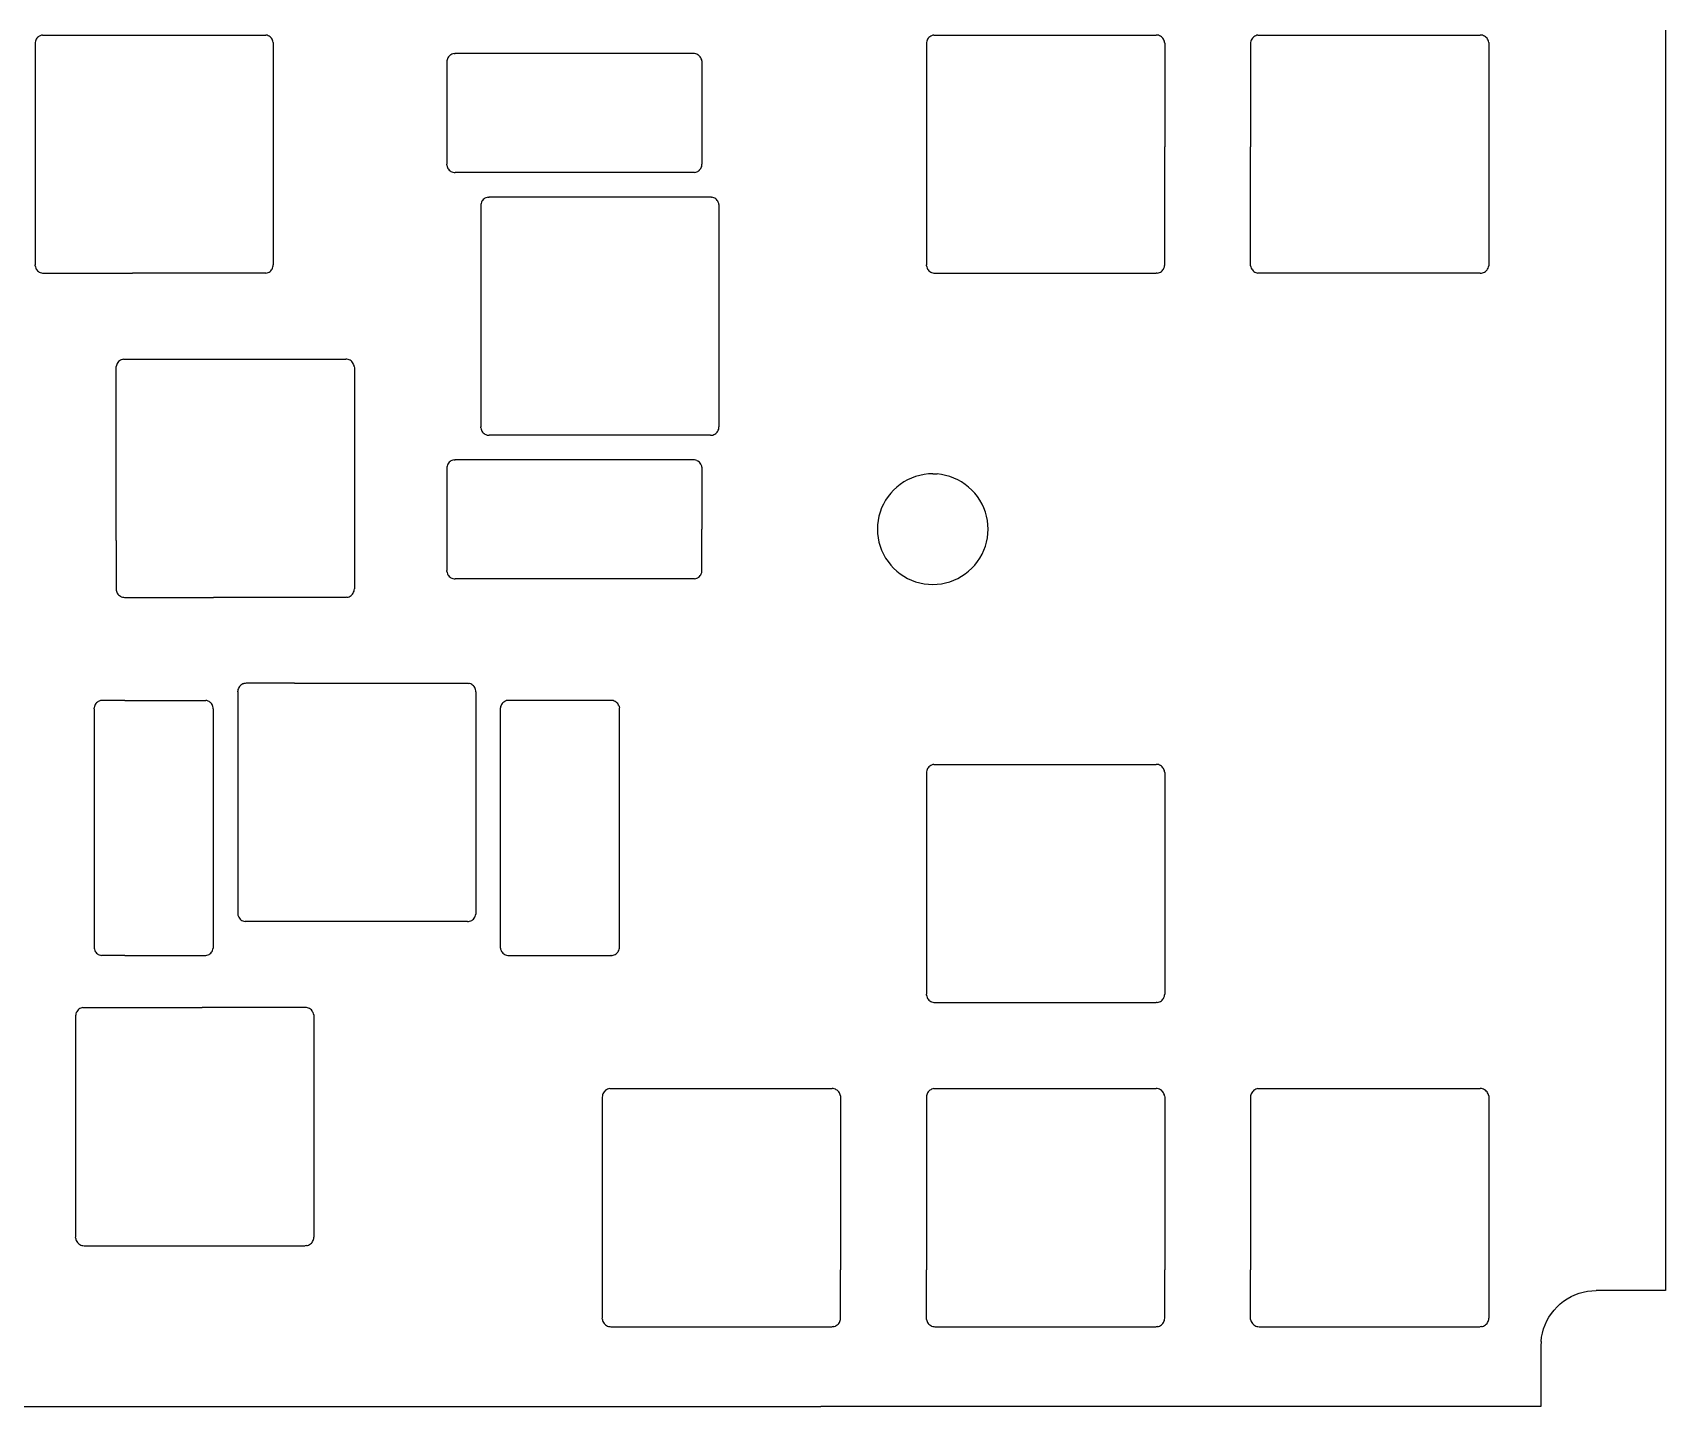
# Model space of a CAD drawing. Extents: x 157 to 375, y -131 to 7.
# Drawn here: x 278.6 to 374.6, y -130.7 to -50 of the extents above; entities that cross this region are included whole.
import ezdxf

# ---------------------------------------------------------------- set-up
doc = ezdxf.new("R2010")
doc.units = 0

msp = doc.modelspace()

# ---------------------------------------------------------------- linework, layer by layer
for p, q in [((374.564, -49.872), (374.564, -123.94)), ((278.755, -50.582), (278.75, -50.65)), ((278.75, -50.65), (278.75, -63.65)), ((278.768, -50.517), (278.755, -50.582)), ((278.789, -50.455), (278.768, -50.517)), ((278.818, -50.398), (278.789, -50.455)), ((278.854, -50.344), (278.818, -50.398)), ((278.896, -50.296), (278.854, -50.344)), ((278.944, -50.254), (278.896, -50.296)), ((278.998, -50.218), (278.944, -50.254)), ((279.055, -50.189), (278.998, -50.218)), ((279.117, -50.168), (279.055, -50.189)), ((279.182, -50.155), (279.117, -50.168)), ((279.182, -50.155), (279.25, -50.15)), ((279.25, -50.15), (292.25, -50.15)), ((292.25, -50.15), (292.303, -50.154)), ((292.318, -50.155), (292.303, -50.154)), ((292.383, -50.168), (292.318, -50.155)), ((292.445, -50.189), (292.383, -50.168)), ((292.502, -50.218), (292.445, -50.189)), ((292.556, -50.254), (292.502, -50.218)), ((292.604, -50.296), (292.556, -50.254)), ((292.646, -50.344), (292.604, -50.296)), ((292.682, -50.398), (292.646, -50.344)), ((292.711, -50.455), (292.682, -50.398)), ((292.732, -50.517), (292.711, -50.455)), ((292.745, -50.582), (292.732, -50.517)), ((292.745, -50.582), (292.75, -50.65)), ((292.75, -50.65), (292.75, -63.65)), ((331.142, -50.582), (331.138, -50.65)), ((331.138, -50.65), (331.138, -63.65)), ((331.155, -50.517), (331.142, -50.582)), ((331.177, -50.455), (331.155, -50.517)), ((331.206, -50.398), (331.177, -50.455)), ((331.242, -50.344), (331.206, -50.398)), ((331.284, -50.296), (331.242, -50.344)), ((331.332, -50.254), (331.284, -50.296)), ((331.385, -50.218), (331.332, -50.254)), ((331.443, -50.189), (331.385, -50.218)), ((331.505, -50.168), (331.443, -50.189)), ((331.57, -50.155), (331.505, -50.168)), ((331.57, -50.155), (331.638, -50.15)), ((331.638, -50.15), (344.638, -50.15)), ((344.705, -50.155), (344.638, -50.15)), ((344.77, -50.168), (344.705, -50.155)), ((344.832, -50.189), (344.77, -50.168)), ((344.89, -50.218), (344.832, -50.189)), ((344.943, -50.254), (344.89, -50.218)), ((344.991, -50.296), (344.943, -50.254)), ((345.033, -50.344), (344.991, -50.296)), ((345.069, -50.398), (345.033, -50.344)), ((345.098, -50.455), (345.069, -50.398)), ((345.12, -50.517), (345.098, -50.455)), ((345.133, -50.582), (345.12, -50.517)), ((345.133, -50.582), (345.138, -50.65)), ((345.138, -50.65), (345.138, -56.72)), ((350.192, -50.582), (350.188, -50.65)), ((350.188, -50.65), (350.188, -56.72)), ((350.205, -50.517), (350.192, -50.582)), ((350.227, -50.455), (350.205, -50.517)), ((350.256, -50.398), (350.227, -50.455)), ((350.292, -50.344), (350.256, -50.398)), ((350.334, -50.296), (350.292, -50.344)), ((350.382, -50.254), (350.334, -50.296)), ((350.435, -50.218), (350.382, -50.254)), ((350.493, -50.189), (350.435, -50.218)), ((350.555, -50.168), (350.493, -50.189)), ((350.62, -50.155), (350.555, -50.168)), ((350.62, -50.155), (350.688, -50.15)), ((350.688, -50.15), (363.688, -50.15)), ((363.755, -50.155), (363.688, -50.15)), ((363.82, -50.168), (363.755, -50.155)), ((363.882, -50.189), (363.82, -50.168)), ((363.94, -50.218), (363.882, -50.189)), ((363.993, -50.254), (363.94, -50.218)), ((364.041, -50.296), (363.993, -50.254)), ((364.083, -50.344), (364.041, -50.296)), ((364.119, -50.398), (364.083, -50.344)), ((364.148, -50.455), (364.119, -50.398)), ((364.17, -50.517), (364.148, -50.455)), ((364.183, -50.582), (364.17, -50.517)), ((364.183, -50.582), (364.188, -50.65)), ((364.188, -50.65), (364.188, -63.65)), ((302.948, -51.669), (302.944, -51.737)), ((302.944, -51.737), (302.944, -57.737)), ((302.962, -51.604), (302.948, -51.669)), ((302.983, -51.542), (302.962, -51.604)), ((303.012, -51.485), (302.983, -51.542)), ((303.048, -51.431), (303.012, -51.485)), ((303.09, -51.383), (303.048, -51.431)), ((303.138, -51.341), (303.09, -51.383)), ((303.191, -51.305), (303.138, -51.341)), ((303.249, -51.276), (303.191, -51.305)), ((303.311, -51.255), (303.249, -51.276)), ((303.376, -51.242), (303.311, -51.255)), ((303.376, -51.242), (303.444, -51.237)), ((317.444, -51.237), (303.444, -51.237)), ((317.512, -51.242), (317.444, -51.237)), ((317.577, -51.255), (317.512, -51.242)), ((317.638, -51.276), (317.577, -51.255)), ((317.696, -51.305), (317.638, -51.276)), ((317.749, -51.341), (317.696, -51.305)), ((317.797, -51.383), (317.749, -51.341)), ((317.84, -51.431), (317.797, -51.383)), ((317.875, -51.485), (317.84, -51.431)), ((317.904, -51.542), (317.875, -51.485)), ((317.926, -51.604), (317.904, -51.542)), ((317.939, -51.669), (317.926, -51.604)), ((317.939, -51.669), (317.944, -51.737)), ((317.944, -51.737), (317.944, -57.737)), ((345.138, -60.803), (345.138, -56.72)), ((350.188, -60.803), (350.188, -56.72)), ((302.948, -57.805), (302.944, -57.737)), ((302.948, -57.805), (302.962, -57.87)), ((302.962, -57.87), (302.983, -57.932)), ((302.983, -57.932), (303.012, -57.989)), ((303.012, -57.989), (303.048, -58.043)), ((303.048, -58.043), (303.09, -58.091)), ((303.09, -58.091), (303.138, -58.133)), ((303.138, -58.133), (303.191, -58.169)), ((303.191, -58.169), (303.249, -58.198)), ((303.249, -58.198), (303.311, -58.219)), ((303.311, -58.219), (303.376, -58.232)), ((303.376, -58.232), (303.444, -58.237)), ((317.444, -58.237), (303.444, -58.237)), ((317.512, -58.232), (317.444, -58.237)), ((317.512, -58.232), (317.577, -58.219)), ((317.577, -58.219), (317.638, -58.198)), ((317.638, -58.198), (317.696, -58.169)), ((317.696, -58.169), (317.749, -58.133)), ((317.749, -58.133), (317.797, -58.091)), ((317.797, -58.091), (317.801, -58.086)), ((317.801, -58.086), (317.807, -58.08)), ((317.807, -58.08), (317.84, -58.043)), ((317.84, -58.043), (317.875, -57.989)), ((317.875, -57.989), (317.904, -57.932)), ((317.904, -57.932), (317.926, -57.87)), ((317.926, -57.87), (317.939, -57.805)), ((317.939, -57.805), (317.944, -57.737)), ((304.948, -60.107), (304.944, -60.175)), ((304.944, -60.175), (304.944, -73.175)), ((304.962, -60.042), (304.948, -60.107)), ((304.983, -59.98), (304.962, -60.042)), ((305.012, -59.923), (304.983, -59.98)), ((305.048, -59.869), (305.012, -59.923)), ((305.09, -59.821), (305.048, -59.869)), ((305.138, -59.779), (305.09, -59.821)), ((305.191, -59.743), (305.138, -59.779)), ((305.249, -59.714), (305.191, -59.743)), ((305.311, -59.693), (305.249, -59.714)), ((305.376, -59.68), (305.311, -59.693)), ((305.376, -59.68), (305.444, -59.675)), ((318.444, -59.675), (305.444, -59.675)), ((318.475, -59.677), (318.444, -59.675)), ((318.475, -59.677), (318.497, -59.679)), ((318.512, -59.68), (318.497, -59.679)), ((318.577, -59.693), (318.512, -59.68)), ((318.638, -59.714), (318.577, -59.693)), ((318.696, -59.743), (318.638, -59.714)), ((318.749, -59.779), (318.696, -59.743)), ((318.797, -59.821), (318.749, -59.779)), ((318.84, -59.869), (318.797, -59.821)), ((318.875, -59.923), (318.84, -59.869)), ((318.904, -59.98), (318.875, -59.923)), ((318.926, -60.042), (318.904, -59.98)), ((318.939, -60.107), (318.926, -60.042)), ((318.939, -60.107), (318.944, -60.175)), ((318.944, -60.175), (318.944, -73.175)), ((345.138, -63.65), (345.138, -60.803)), ((350.188, -63.65), (350.188, -60.803)), ((278.755, -63.718), (278.75, -63.65)), ((278.755, -63.718), (278.768, -63.783)), ((278.768, -63.783), (278.789, -63.845)), ((278.789, -63.845), (278.818, -63.902)), ((278.818, -63.902), (278.854, -63.956)), ((278.854, -63.956), (278.896, -64.004)), ((278.896, -64.004), (278.944, -64.046)), ((278.944, -64.046), (278.998, -64.082)), ((278.998, -64.082), (279.055, -64.111)), ((279.055, -64.111), (279.117, -64.132)), ((279.117, -64.132), (279.182, -64.145)), ((279.182, -64.145), (279.25, -64.15)), ((279.25, -64.15), (284.479, -64.15)), ((292.25, -64.15), (284.479, -64.15)), ((292.318, -64.145), (292.25, -64.15)), ((292.318, -64.145), (292.383, -64.132)), ((292.383, -64.132), (292.445, -64.111)), ((292.445, -64.111), (292.502, -64.082)), ((292.502, -64.082), (292.556, -64.046)), ((292.556, -64.046), (292.604, -64.004)), ((292.604, -64.004), (292.646, -63.956)), ((292.646, -63.956), (292.682, -63.902)), ((292.682, -63.902), (292.711, -63.845)), ((292.711, -63.845), (292.732, -63.783)), ((292.732, -63.783), (292.745, -63.718)), ((292.745, -63.718), (292.75, -63.65)), ((331.142, -63.718), (331.138, -63.65)), ((331.142, -63.718), (331.155, -63.783)), ((331.155, -63.783), (331.177, -63.845)), ((331.177, -63.845), (331.206, -63.902)), ((331.206, -63.902), (331.242, -63.956)), ((331.242, -63.956), (331.284, -64.004)), ((331.284, -64.004), (331.332, -64.046)), ((331.332, -64.046), (331.385, -64.082)), ((331.385, -64.082), (331.443, -64.111)), ((331.443, -64.111), (331.505, -64.132)), ((331.505, -64.132), (331.57, -64.145)), ((331.57, -64.145), (331.638, -64.15)), ((331.638, -64.15), (344.638, -64.15)), ((344.705, -64.145), (344.638, -64.15)), ((344.705, -64.145), (344.77, -64.132)), ((344.77, -64.132), (344.832, -64.111)), ((344.832, -64.111), (344.89, -64.082)), ((344.89, -64.082), (344.943, -64.046)), ((344.943, -64.046), (344.991, -64.004)), ((344.991, -64.004), (345.033, -63.956)), ((345.033, -63.956), (345.069, -63.902)), ((345.069, -63.902), (345.098, -63.845)), ((345.098, -63.845), (345.12, -63.783)), ((345.12, -63.783), (345.133, -63.718)), ((345.133, -63.718), (345.138, -63.65)), ((350.192, -63.718), (350.188, -63.65)), ((350.192, -63.718), (350.205, -63.783)), ((350.205, -63.783), (350.227, -63.845)), ((350.227, -63.845), (350.256, -63.902)), ((350.256, -63.902), (350.292, -63.956)), ((350.292, -63.956), (350.334, -64.004)), ((350.334, -64.004), (350.382, -64.046)), ((350.382, -64.046), (350.435, -64.082)), ((350.435, -64.082), (350.493, -64.111)), ((350.493, -64.111), (350.555, -64.132)), ((350.555, -64.132), (350.62, -64.145)), ((350.688, -64.15), (350.62, -64.145)), ((363.688, -64.15), (350.688, -64.15)), ((363.688, -64.15), (363.755, -64.145)), ((363.755, -64.145), (363.82, -64.132)), ((363.82, -64.132), (363.882, -64.111)), ((363.882, -64.111), (363.94, -64.082)), ((363.94, -64.082), (363.993, -64.046)), ((363.993, -64.046), (364.041, -64.004)), ((364.041, -64.004), (364.083, -63.956)), ((364.083, -63.956), (364.119, -63.902)), ((364.119, -63.902), (364.148, -63.845)), ((364.148, -63.845), (364.17, -63.783)), ((364.17, -63.783), (364.183, -63.718)), ((364.188, -63.65), (364.183, -63.718)), ((283.513, -69.7), (283.517, -69.632)), ((283.513, -79.853), (283.513, -69.7)), ((283.53, -69.567), (283.517, -69.632)), ((283.552, -69.505), (283.53, -69.567)), ((283.581, -69.448), (283.552, -69.505)), ((283.617, -69.394), (283.581, -69.448)), ((283.659, -69.346), (283.617, -69.394)), ((283.707, -69.304), (283.659, -69.346)), ((283.76, -69.268), (283.707, -69.304)), ((283.818, -69.239), (283.76, -69.268)), ((283.88, -69.218), (283.818, -69.239)), ((283.945, -69.205), (283.88, -69.218)), ((283.945, -69.205), (284.013, -69.2)), ((284.013, -69.2), (297.013, -69.2)), ((297.08, -69.205), (297.013, -69.2)), ((297.145, -69.218), (297.08, -69.205)), ((297.207, -69.239), (297.145, -69.218)), ((297.265, -69.268), (297.207, -69.239)), ((297.318, -69.304), (297.265, -69.268)), ((297.366, -69.346), (297.318, -69.304)), ((297.408, -69.394), (297.366, -69.346)), ((297.444, -69.448), (297.408, -69.394)), ((297.473, -69.505), (297.444, -69.448)), ((297.495, -69.567), (297.473, -69.505)), ((297.508, -69.632), (297.495, -69.567)), ((297.508, -69.632), (297.513, -69.7)), ((297.513, -69.7), (297.513, -82.7)), ((304.948, -73.243), (304.944, -73.175)), ((304.948, -73.243), (304.962, -73.308)), ((304.962, -73.308), (304.983, -73.37)), ((304.983, -73.37), (305.012, -73.427)), ((305.012, -73.427), (305.048, -73.481)), ((305.048, -73.481), (305.09, -73.529)), ((305.09, -73.529), (305.138, -73.571)), ((305.138, -73.571), (305.191, -73.607)), ((305.191, -73.607), (305.249, -73.636)), ((305.249, -73.636), (305.311, -73.657)), ((305.311, -73.657), (305.376, -73.67)), ((305.376, -73.67), (305.444, -73.675)), ((318.444, -73.675), (305.444, -73.675)), ((318.45, -73.675), (318.444, -73.675)), ((318.45, -73.675), (318.459, -73.674)), ((318.459, -73.674), (318.512, -73.67)), ((318.512, -73.67), (318.577, -73.657)), ((318.577, -73.657), (318.638, -73.636)), ((318.638, -73.636), (318.696, -73.607)), ((318.696, -73.607), (318.749, -73.571)), ((318.749, -73.571), (318.797, -73.529)), ((318.797, -73.529), (318.84, -73.481)), ((318.84, -73.481), (318.875, -73.427)), ((318.875, -73.427), (318.904, -73.37)), ((318.904, -73.37), (318.926, -73.308)), ((318.926, -73.308), (318.939, -73.243)), ((318.939, -73.243), (318.944, -73.175)), ((302.948, -75.545), (302.944, -75.613)), ((302.944, -75.613), (302.944, -81.613)), ((302.962, -75.48), (302.948, -75.545)), ((302.983, -75.418), (302.962, -75.48)), ((303.012, -75.361), (302.983, -75.418)), ((303.048, -75.307), (303.012, -75.361)), ((303.09, -75.259), (303.048, -75.307)), ((303.138, -75.217), (303.09, -75.259)), ((303.191, -75.181), (303.138, -75.217)), ((303.249, -75.152), (303.191, -75.181)), ((303.311, -75.131), (303.249, -75.152)), ((303.376, -75.118), (303.311, -75.131)), ((303.376, -75.118), (303.444, -75.113)), ((317.444, -75.113), (303.444, -75.113)), ((317.512, -75.118), (317.444, -75.113)), ((317.577, -75.131), (317.512, -75.118)), ((317.638, -75.152), (317.577, -75.131)), ((317.638, -75.152), (317.684, -75.175)), ((317.684, -75.175), (317.691, -75.179)), ((317.696, -75.181), (317.691, -75.179)), ((317.749, -75.217), (317.696, -75.181)), ((317.797, -75.259), (317.749, -75.217)), ((317.84, -75.307), (317.797, -75.259)), ((317.875, -75.361), (317.84, -75.307)), ((317.904, -75.418), (317.875, -75.361)), ((317.926, -75.48), (317.904, -75.418)), ((317.939, -75.545), (317.926, -75.48)), ((317.939, -75.545), (317.944, -75.613)), ((317.944, -75.613), (317.944, -79.2)), ((329.396, -76.716), (329.209, -76.889)), ((329.597, -76.558), (329.396, -76.716)), ((329.809, -76.416), (329.597, -76.558)), ((330.032, -76.291), (329.809, -76.416)), ((330.263, -76.185), (330.032, -76.291)), ((330.503, -76.096), (330.263, -76.185)), ((330.748, -76.027), (330.503, -76.096)), ((330.999, -75.977), (330.748, -76.027)), ((331.252, -75.947), (330.999, -75.977)), ((331.507, -75.937), (331.252, -75.947)), ((331.507, -75.937), (331.762, -75.947)), ((332.015, -75.977), (331.762, -75.947)), ((332.266, -76.027), (332.015, -75.977)), ((332.511, -76.096), (332.266, -76.027)), ((332.751, -76.185), (332.511, -76.096)), ((332.982, -76.291), (332.751, -76.185)), ((333.205, -76.416), (332.982, -76.291)), ((333.417, -76.558), (333.205, -76.416)), ((333.618, -76.716), (333.417, -76.558)), ((333.805, -76.889), (333.618, -76.716)), ((328.611, -77.712), (328.504, -77.943)), ((328.736, -77.489), (328.611, -77.712)), ((328.878, -77.277), (328.736, -77.489)), ((329.036, -77.076), (328.878, -77.277)), ((329.209, -76.889), (329.036, -77.076)), ((333.978, -77.076), (333.805, -76.889)), ((334.136, -77.277), (333.978, -77.076)), ((334.278, -77.489), (334.136, -77.277)), ((334.403, -77.712), (334.278, -77.489)), ((334.51, -77.943), (334.403, -77.712)), ((328.297, -78.679), (328.267, -78.932)), ((328.347, -78.428), (328.297, -78.679)), ((328.416, -78.183), (328.347, -78.428)), ((328.504, -77.943), (328.416, -78.183)), ((334.598, -78.183), (334.51, -77.943)), ((334.667, -78.428), (334.598, -78.183)), ((334.717, -78.679), (334.667, -78.428)), ((334.747, -78.932), (334.717, -78.679)), ((317.944, -81.613), (317.944, -79.2)), ((328.267, -78.932), (328.257, -79.187)), ((328.257, -79.187), (328.267, -79.442)), ((328.267, -79.442), (328.297, -79.696)), ((334.717, -79.696), (334.747, -79.442)), ((334.757, -79.187), (334.747, -78.932)), ((334.747, -79.442), (334.757, -79.187)), ((283.513, -79.853), (283.513, -82.7)), ((328.297, -79.696), (328.347, -79.946)), ((328.347, -79.946), (328.416, -80.191)), ((328.416, -80.191), (328.504, -80.431)), ((328.504, -80.431), (328.611, -80.663)), ((334.403, -80.663), (334.51, -80.431)), ((334.51, -80.431), (334.598, -80.191)), ((334.598, -80.191), (334.667, -79.946)), ((334.667, -79.946), (334.717, -79.696)), ((328.611, -80.663), (328.736, -80.885)), ((328.736, -80.885), (328.878, -81.097)), ((328.878, -81.097), (329.036, -81.298)), ((329.036, -81.298), (329.209, -81.485)), ((329.209, -81.485), (329.396, -81.658)), ((333.618, -81.658), (333.805, -81.485)), ((333.805, -81.485), (333.978, -81.298)), ((333.978, -81.298), (334.136, -81.097)), ((334.136, -81.097), (334.278, -80.885)), ((334.278, -80.885), (334.403, -80.663)), ((302.948, -81.681), (302.944, -81.613)), ((302.948, -81.681), (302.962, -81.746)), ((302.962, -81.746), (302.983, -81.808)), ((302.983, -81.808), (303.012, -81.865)), ((303.012, -81.865), (303.048, -81.919)), ((303.048, -81.919), (303.09, -81.967)), ((303.09, -81.967), (303.138, -82.009)), ((303.138, -82.009), (303.191, -82.045)), ((303.191, -82.045), (303.249, -82.074)), ((303.249, -82.074), (303.311, -82.095)), ((303.311, -82.095), (303.376, -82.108)), ((303.376, -82.108), (303.444, -82.113)), ((317.444, -82.113), (303.444, -82.113)), ((317.512, -82.108), (317.444, -82.113)), ((317.512, -82.108), (317.577, -82.095)), ((317.577, -82.095), (317.638, -82.074)), ((317.638, -82.074), (317.696, -82.045)), ((317.696, -82.045), (317.749, -82.009)), ((317.749, -82.009), (317.797, -81.967)), ((317.797, -81.967), (317.84, -81.919)), ((317.84, -81.919), (317.875, -81.865)), ((317.875, -81.865), (317.904, -81.808)), ((317.904, -81.808), (317.926, -81.746)), ((317.926, -81.746), (317.939, -81.681)), ((317.939, -81.681), (317.944, -81.613)), ((329.396, -81.658), (329.597, -81.816)), ((329.597, -81.816), (329.809, -81.958)), ((329.809, -81.958), (330.032, -82.083)), ((330.032, -82.083), (330.263, -82.19)), ((330.263, -82.19), (330.503, -82.278)), ((330.503, -82.278), (330.748, -82.347)), ((330.748, -82.347), (330.999, -82.397)), ((330.999, -82.397), (331.252, -82.427)), ((331.252, -82.427), (331.507, -82.437)), ((331.507, -82.437), (331.762, -82.427)), ((331.762, -82.427), (332.015, -82.397)), ((332.015, -82.397), (332.266, -82.347)), ((332.266, -82.347), (332.511, -82.278)), ((332.511, -82.278), (332.751, -82.19)), ((332.751, -82.19), (332.982, -82.083)), ((332.982, -82.083), (333.205, -81.958)), ((333.205, -81.958), (333.417, -81.816)), ((333.417, -81.816), (333.618, -81.658)), ((283.513, -82.7), (283.517, -82.768)), ((283.517, -82.768), (283.53, -82.833)), ((283.53, -82.833), (283.552, -82.895)), ((283.552, -82.895), (283.581, -82.952)), ((283.581, -82.952), (283.617, -83.006)), ((283.617, -83.006), (283.659, -83.054)), ((283.659, -83.054), (283.707, -83.096)), ((283.707, -83.096), (283.76, -83.132)), ((283.76, -83.132), (283.818, -83.161)), ((283.818, -83.161), (283.88, -83.182)), ((283.88, -83.182), (283.945, -83.195)), ((283.945, -83.195), (284.013, -83.2)), ((284.013, -83.2), (289.241, -83.2)), ((297.013, -83.2), (289.241, -83.2)), ((297.08, -83.195), (297.013, -83.2)), ((297.08, -83.195), (297.145, -83.182)), ((297.145, -83.182), (297.207, -83.161)), ((297.207, -83.161), (297.265, -83.132)), ((297.265, -83.132), (297.318, -83.096)), ((297.318, -83.096), (297.366, -83.054)), ((297.366, -83.054), (297.408, -83.006)), ((297.408, -83.006), (297.444, -82.952)), ((297.444, -82.952), (297.473, -82.895)), ((297.473, -82.895), (297.495, -82.833)), ((297.495, -82.833), (297.508, -82.768)), ((297.508, -82.768), (297.513, -82.7)), ((290.999, -88.276), (290.962, -88.289)), ((291.023, -88.268), (290.999, -88.276)), ((291.088, -88.255), (291.023, -88.268)), ((291.156, -88.25), (291.088, -88.255)), ((294.003, -88.25), (291.156, -88.25)), ((294.003, -88.25), (298.087, -88.25)), ((298.087, -88.25), (304.156, -88.25)), ((304.156, -88.25), (304.224, -88.255)), ((304.289, -88.268), (304.224, -88.255)), ((304.351, -88.289), (304.289, -88.268)), ((290.656, -88.75), (290.659, -88.709)), ((290.656, -88.75), (290.656, -101.75)), ((290.661, -88.682), (290.659, -88.709)), ((290.674, -88.617), (290.661, -88.682)), ((290.696, -88.555), (290.674, -88.617)), ((290.725, -88.498), (290.696, -88.555)), ((290.76, -88.444), (290.725, -88.498)), ((290.803, -88.396), (290.76, -88.444)), ((290.851, -88.354), (290.803, -88.396)), ((290.904, -88.318), (290.851, -88.354)), ((290.962, -88.289), (290.904, -88.318)), ((304.409, -88.318), (304.351, -88.289)), ((304.462, -88.354), (304.409, -88.318)), ((304.51, -88.396), (304.462, -88.354)), ((304.552, -88.444), (304.51, -88.396)), ((304.588, -88.498), (304.552, -88.444)), ((304.617, -88.555), (304.588, -88.498)), ((304.638, -88.617), (304.617, -88.555)), ((304.652, -88.682), (304.638, -88.617)), ((304.655, -88.735), (304.652, -88.682)), ((304.656, -88.744), (304.655, -88.735)), ((304.656, -88.75), (304.656, -88.744)), ((304.656, -88.75), (304.656, -101.75)), ((282.218, -89.75), (282.223, -89.682)), ((282.218, -89.75), (282.218, -103.75)), ((282.236, -89.617), (282.223, -89.682)), ((282.258, -89.555), (282.236, -89.617)), ((282.287, -89.498), (282.258, -89.555)), ((282.322, -89.444), (282.287, -89.498)), ((282.365, -89.396), (282.322, -89.444)), ((282.413, -89.354), (282.365, -89.396)), ((282.466, -89.318), (282.413, -89.354)), ((282.524, -89.289), (282.466, -89.318)), ((282.585, -89.268), (282.524, -89.289)), ((282.65, -89.255), (282.585, -89.268)), ((282.718, -89.25), (282.65, -89.255)), ((284.032, -89.25), (282.718, -89.25)), ((284.032, -89.25), (288.718, -89.25)), ((288.718, -89.25), (288.786, -89.255)), ((288.851, -89.268), (288.786, -89.255)), ((288.913, -89.289), (288.851, -89.268)), ((288.971, -89.318), (288.913, -89.289)), ((289.024, -89.354), (288.971, -89.318)), ((289.052, -89.379), (289.024, -89.354)), ((289.072, -89.396), (289.052, -89.379)), ((289.114, -89.444), (289.072, -89.396)), ((289.15, -89.498), (289.114, -89.444)), ((289.179, -89.555), (289.15, -89.498)), ((289.2, -89.617), (289.179, -89.555)), ((289.214, -89.682), (289.2, -89.617)), ((289.218, -89.75), (289.214, -89.682)), ((289.218, -89.75), (289.218, -103.75)), ((306.094, -89.75), (306.099, -89.682)), ((306.094, -103.75), (306.094, -89.75)), ((306.112, -89.617), (306.099, -89.682)), ((306.134, -89.555), (306.112, -89.617)), ((306.163, -89.498), (306.134, -89.555)), ((306.198, -89.444), (306.163, -89.498)), ((306.241, -89.396), (306.198, -89.444)), ((306.289, -89.354), (306.241, -89.396)), ((306.342, -89.318), (306.289, -89.354)), ((306.4, -89.289), (306.342, -89.318)), ((306.461, -89.268), (306.4, -89.289)), ((306.526, -89.255), (306.461, -89.268)), ((306.594, -89.25), (306.526, -89.255)), ((312.594, -89.25), (306.594, -89.25)), ((312.662, -89.255), (312.594, -89.25)), ((312.727, -89.268), (312.662, -89.255)), ((312.789, -89.289), (312.727, -89.268)), ((312.847, -89.318), (312.789, -89.289)), ((312.9, -89.354), (312.847, -89.318)), ((312.948, -89.396), (312.9, -89.354)), ((312.99, -89.444), (312.948, -89.396)), ((313.026, -89.498), (312.99, -89.444)), ((313.055, -89.555), (313.026, -89.498)), ((313.055, -89.555), (313.076, -89.617)), ((313.076, -89.617), (313.09, -89.682)), ((313.094, -89.75), (313.09, -89.682)), ((313.094, -103.75), (313.094, -89.75)), ((331.443, -93.052), (331.385, -93.081)), ((331.505, -93.03), (331.443, -93.052)), ((331.57, -93.017), (331.505, -93.03)), ((331.57, -93.017), (331.638, -93.012)), ((331.638, -93.012), (344.638, -93.012)), ((344.705, -93.017), (344.638, -93.012)), ((344.77, -93.03), (344.705, -93.017)), ((344.832, -93.052), (344.77, -93.03)), ((344.89, -93.081), (344.832, -93.052)), ((331.142, -93.445), (331.138, -93.512)), ((331.138, -93.512), (331.138, -106.512)), ((331.155, -93.38), (331.142, -93.445)), ((331.177, -93.318), (331.155, -93.38)), ((331.206, -93.26), (331.177, -93.318)), ((331.242, -93.207), (331.206, -93.26)), ((331.284, -93.159), (331.242, -93.207)), ((331.332, -93.117), (331.284, -93.159)), ((331.385, -93.081), (331.332, -93.117)), ((344.943, -93.117), (344.89, -93.081)), ((344.991, -93.159), (344.943, -93.117)), ((345.033, -93.207), (344.991, -93.159)), ((345.069, -93.26), (345.033, -93.207)), ((345.098, -93.318), (345.069, -93.26)), ((345.12, -93.38), (345.098, -93.318)), ((345.133, -93.445), (345.12, -93.38)), ((345.133, -93.445), (345.138, -93.512)), ((345.138, -93.512), (345.138, -106.512)), ((290.656, -101.75), (290.661, -101.818)), ((290.661, -101.818), (290.674, -101.883)), ((290.674, -101.883), (290.696, -101.945)), ((290.696, -101.945), (290.725, -102.002)), ((290.725, -102.002), (290.76, -102.056)), ((290.76, -102.056), (290.803, -102.104)), ((290.803, -102.104), (290.851, -102.146)), ((290.851, -102.146), (290.904, -102.182)), ((290.904, -102.182), (290.962, -102.211)), ((290.962, -102.211), (291.023, -102.232)), ((291.023, -102.232), (291.088, -102.245)), ((291.156, -102.25), (291.088, -102.245)), ((304.156, -102.25), (291.156, -102.25)), ((304.156, -102.25), (304.224, -102.245)), ((304.224, -102.245), (304.289, -102.232)), ((304.289, -102.232), (304.351, -102.211)), ((304.351, -102.211), (304.409, -102.182)), ((304.409, -102.182), (304.462, -102.146)), ((304.462, -102.146), (304.51, -102.104)), ((304.51, -102.104), (304.552, -102.056)), ((304.552, -102.056), (304.588, -102.002)), ((304.588, -102.002), (304.617, -101.945)), ((304.617, -101.945), (304.638, -101.883)), ((304.638, -101.883), (304.652, -101.818)), ((304.656, -101.75), (304.652, -101.818)), ((282.218, -103.75), (282.223, -103.818)), ((282.223, -103.818), (282.236, -103.883)), ((282.236, -103.883), (282.258, -103.945)), ((282.258, -103.945), (282.287, -104.002)), ((282.287, -104.002), (282.322, -104.056)), ((282.322, -104.056), (282.365, -104.104)), ((282.365, -104.104), (282.413, -104.146)), ((282.413, -104.146), (282.466, -104.182)), ((282.466, -104.182), (282.524, -104.211)), ((282.524, -104.211), (282.585, -104.232)), ((282.585, -104.232), (282.65, -104.245)), ((282.718, -104.25), (282.65, -104.245)), ((284.032, -104.25), (282.718, -104.25)), ((284.032, -104.25), (288.718, -104.25)), ((288.718, -104.25), (288.786, -104.245)), ((288.786, -104.245), (288.851, -104.232)), ((288.851, -104.232), (288.913, -104.211)), ((288.913, -104.211), (288.971, -104.182)), ((288.971, -104.182), (289.024, -104.146)), ((289.024, -104.146), (289.072, -104.104)), ((289.072, -104.104), (289.114, -104.056)), ((289.114, -104.056), (289.15, -104.002)), ((289.15, -104.002), (289.179, -103.945)), ((289.179, -103.945), (289.2, -103.883)), ((289.2, -103.883), (289.214, -103.818)), ((289.218, -103.75), (289.214, -103.818)), ((306.099, -103.818), (306.094, -103.75)), ((306.099, -103.818), (306.112, -103.883)), ((306.112, -103.883), (306.134, -103.945)), ((306.134, -103.945), (306.163, -104.002)), ((306.163, -104.002), (306.198, -104.056)), ((306.198, -104.056), (306.241, -104.104)), ((306.241, -104.104), (306.289, -104.146)), ((306.289, -104.146), (306.342, -104.182)), ((306.342, -104.182), (306.4, -104.211)), ((306.4, -104.211), (306.461, -104.232)), ((306.461, -104.232), (306.526, -104.245)), ((306.526, -104.245), (306.594, -104.25)), ((306.594, -104.25), (312.594, -104.25)), ((312.609, -104.249), (312.594, -104.25)), ((312.609, -104.249), (312.662, -104.245)), ((312.662, -104.245), (312.727, -104.232)), ((312.727, -104.232), (312.789, -104.211)), ((312.789, -104.211), (312.847, -104.182)), ((312.847, -104.182), (312.9, -104.146)), ((312.9, -104.146), (312.948, -104.104)), ((312.948, -104.104), (312.99, -104.056)), ((312.99, -104.056), (313.026, -104.002)), ((313.026, -104.002), (313.055, -103.945)), ((313.055, -103.945), (313.076, -103.883)), ((313.076, -103.883), (313.09, -103.818)), ((313.09, -103.818), (313.094, -103.75)), ((331.142, -106.58), (331.138, -106.512)), ((345.133, -106.58), (345.138, -106.512)), ((281.278, -107.446), (281.235, -107.494)), ((281.326, -107.404), (281.278, -107.446)), ((281.379, -107.368), (281.326, -107.404)), ((281.437, -107.339), (281.379, -107.368)), ((281.498, -107.318), (281.437, -107.339)), ((281.563, -107.305), (281.498, -107.318)), ((281.563, -107.305), (281.631, -107.3)), ((281.631, -107.3), (282.776, -107.3)), ((282.776, -107.3), (284.478, -107.3)), ((284.478, -107.3), (288.562, -107.3)), ((294.631, -107.3), (288.562, -107.3)), ((294.699, -107.305), (294.631, -107.3)), ((294.764, -107.318), (294.699, -107.305)), ((294.826, -107.339), (294.764, -107.318)), ((294.884, -107.368), (294.826, -107.339)), ((294.937, -107.404), (294.884, -107.368)), ((294.985, -107.446), (294.937, -107.404)), ((295.027, -107.494), (294.985, -107.446)), ((331.142, -106.58), (331.155, -106.645)), ((331.155, -106.645), (331.177, -106.707)), ((331.177, -106.707), (331.206, -106.765)), ((331.206, -106.765), (331.242, -106.818)), ((331.242, -106.818), (331.284, -106.866)), ((331.284, -106.866), (331.332, -106.908)), ((331.332, -106.908), (331.385, -106.944)), ((331.385, -106.944), (331.443, -106.973)), ((331.443, -106.973), (331.505, -106.995)), ((331.505, -106.995), (331.57, -107.008)), ((331.57, -107.008), (331.638, -107.012)), ((331.638, -107.012), (344.638, -107.012)), ((344.705, -107.008), (344.638, -107.012)), ((344.705, -107.008), (344.77, -106.995)), ((344.77, -106.995), (344.832, -106.973)), ((344.832, -106.973), (344.89, -106.944)), ((344.89, -106.944), (344.943, -106.908)), ((344.943, -106.908), (344.991, -106.866)), ((344.991, -106.866), (345.033, -106.818)), ((345.033, -106.818), (345.069, -106.765)), ((345.069, -106.765), (345.098, -106.707)), ((345.098, -106.707), (345.12, -106.645)), ((345.12, -106.645), (345.133, -106.58)), ((281.136, -107.732), (281.131, -107.8)), ((281.131, -107.8), (281.131, -120.8)), ((281.149, -107.667), (281.136, -107.732)), ((281.171, -107.605), (281.149, -107.667)), ((281.2, -107.548), (281.171, -107.605)), ((281.235, -107.494), (281.2, -107.548)), ((295.063, -107.548), (295.027, -107.494)), ((295.092, -107.605), (295.063, -107.548)), ((295.113, -107.667), (295.092, -107.605)), ((295.127, -107.732), (295.113, -107.667)), ((295.127, -107.732), (295.131, -107.8)), ((295.131, -107.8), (295.131, -120.8)), ((312.192, -112.257), (312.156, -112.31)), ((312.234, -112.209), (312.192, -112.257)), ((312.282, -112.167), (312.234, -112.209)), ((312.335, -112.131), (312.282, -112.167)), ((312.393, -112.102), (312.335, -112.131)), ((312.455, -112.08), (312.393, -112.102)), ((312.52, -112.067), (312.455, -112.08)), ((312.52, -112.067), (312.573, -112.063)), ((312.573, -112.063), (312.587, -112.062)), ((312.587, -112.062), (325.587, -112.062)), ((325.655, -112.067), (325.587, -112.062)), ((325.72, -112.08), (325.655, -112.067)), ((325.782, -112.102), (325.72, -112.08)), ((325.84, -112.131), (325.782, -112.102)), ((325.893, -112.167), (325.84, -112.131)), ((325.941, -112.209), (325.893, -112.167)), ((325.983, -112.257), (325.941, -112.209)), ((326.019, -112.31), (325.983, -112.257)), ((331.242, -112.257), (331.206, -112.31)), ((331.284, -112.209), (331.242, -112.257)), ((331.332, -112.167), (331.284, -112.209)), ((331.385, -112.131), (331.332, -112.167)), ((331.443, -112.102), (331.385, -112.131)), ((331.505, -112.08), (331.443, -112.102)), ((331.57, -112.067), (331.505, -112.08)), ((331.57, -112.067), (331.638, -112.062)), ((331.638, -112.062), (344.638, -112.062)), ((344.705, -112.067), (344.638, -112.062)), ((344.77, -112.08), (344.705, -112.067)), ((344.832, -112.102), (344.77, -112.08)), ((344.89, -112.131), (344.832, -112.102)), ((344.943, -112.167), (344.89, -112.131)), ((344.991, -112.209), (344.943, -112.167)), ((345.033, -112.257), (344.991, -112.209)), ((345.069, -112.31), (345.033, -112.257)), ((350.292, -112.257), (350.256, -112.31)), ((350.334, -112.209), (350.292, -112.257)), ((350.382, -112.167), (350.334, -112.209)), ((350.435, -112.131), (350.382, -112.167)), ((350.493, -112.102), (350.435, -112.131)), ((350.555, -112.08), (350.493, -112.102)), ((350.62, -112.067), (350.555, -112.08)), ((350.62, -112.067), (350.688, -112.062)), ((350.688, -112.062), (363.688, -112.062)), ((363.755, -112.067), (363.688, -112.062)), ((363.82, -112.08), (363.755, -112.067)), ((363.882, -112.102), (363.82, -112.08)), ((363.94, -112.131), (363.882, -112.102)), ((363.993, -112.167), (363.94, -112.131)), ((364.041, -112.209), (363.993, -112.167)), ((364.083, -112.257), (364.041, -112.209)), ((364.119, -112.31), (364.083, -112.257)), ((312.092, -112.495), (312.087, -112.562)), ((312.087, -112.562), (312.087, -125.562)), ((312.105, -112.43), (312.092, -112.495)), ((312.127, -112.368), (312.105, -112.43)), ((312.156, -112.31), (312.127, -112.368)), ((326.048, -112.368), (326.019, -112.31)), ((326.07, -112.43), (326.048, -112.368)), ((326.083, -112.495), (326.07, -112.43)), ((326.083, -112.495), (326.087, -112.562)), ((326.087, -112.562), (326.087, -122.716)), ((331.142, -112.495), (331.138, -112.562)), ((331.138, -112.562), (331.138, -122.716)), ((331.155, -112.43), (331.142, -112.495)), ((331.177, -112.368), (331.155, -112.43)), ((331.206, -112.31), (331.177, -112.368)), ((345.098, -112.368), (345.069, -112.31)), ((345.12, -112.43), (345.098, -112.368)), ((345.133, -112.495), (345.12, -112.43)), ((345.133, -112.495), (345.138, -112.562)), ((345.138, -112.562), (345.138, -122.716)), ((350.192, -112.495), (350.188, -112.562)), ((350.188, -112.562), (350.188, -122.716)), ((350.205, -112.43), (350.192, -112.495)), ((350.227, -112.368), (350.205, -112.43)), ((350.256, -112.31), (350.227, -112.368)), ((364.148, -112.368), (364.119, -112.31)), ((364.17, -112.43), (364.148, -112.368)), ((364.183, -112.495), (364.17, -112.43)), ((364.183, -112.495), (364.188, -112.562)), ((364.188, -112.562), (364.188, -125.562)), ((281.136, -120.868), (281.131, -120.8)), ((281.136, -120.868), (281.149, -120.933)), ((295.113, -120.933), (295.127, -120.868)), ((295.127, -120.868), (295.131, -120.8)), ((281.149, -120.933), (281.171, -120.995)), ((281.171, -120.995), (281.2, -121.052)), ((281.2, -121.052), (281.235, -121.106)), ((281.235, -121.106), (281.278, -121.154)), ((281.278, -121.154), (281.326, -121.196)), ((281.326, -121.196), (281.379, -121.232)), ((281.379, -121.232), (281.437, -121.261)), ((281.437, -121.261), (281.498, -121.282)), ((281.498, -121.282), (281.563, -121.295)), ((281.563, -121.295), (281.631, -121.3)), ((281.631, -121.3), (294.631, -121.3)), ((294.699, -121.295), (294.631, -121.3)), ((294.699, -121.295), (294.764, -121.282)), ((294.764, -121.282), (294.826, -121.261)), ((294.826, -121.261), (294.884, -121.232)), ((294.884, -121.232), (294.937, -121.196)), ((294.937, -121.196), (294.985, -121.154)), ((294.985, -121.154), (295.027, -121.106)), ((295.027, -121.106), (295.063, -121.052)), ((295.063, -121.052), (295.092, -120.995)), ((295.092, -120.995), (295.113, -120.933)), ((326.087, -125.562), (326.087, -122.716)), ((331.138, -125.562), (331.138, -122.716)), ((345.138, -124.417), (345.138, -122.716)), ((350.188, -124.417), (350.188, -122.716)), ((345.138, -125.562), (345.138, -124.417)), ((350.188, -125.562), (350.188, -124.417)), ((368.198, -124.892), (368.385, -124.719)), ((368.385, -124.719), (368.586, -124.561)), ((368.586, -124.561), (368.798, -124.419)), ((368.798, -124.419), (369.021, -124.294)), ((369.021, -124.294), (369.252, -124.187)), ((369.252, -124.187), (369.492, -124.099)), ((369.492, -124.099), (369.737, -124.03)), ((369.737, -124.03), (369.988, -123.98)), ((369.988, -123.98), (370.241, -123.95)), ((370.241, -123.95), (370.496, -123.94)), ((374.564, -123.94), (370.496, -123.94)), ((312.092, -125.63), (312.087, -125.562)), ((312.092, -125.63), (312.105, -125.695)), ((312.105, -125.695), (312.127, -125.757)), ((326.048, -125.757), (326.07, -125.695)), ((326.07, -125.695), (326.083, -125.63)), ((326.083, -125.63), (326.087, -125.562)), ((331.142, -125.63), (331.138, -125.562)), ((331.142, -125.63), (331.155, -125.695)), ((331.155, -125.695), (331.177, -125.757)), ((345.098, -125.757), (345.12, -125.695)), ((345.12, -125.695), (345.133, -125.63)), ((345.133, -125.63), (345.138, -125.562)), ((350.192, -125.63), (350.188, -125.562)), ((350.192, -125.63), (350.205, -125.695)), ((350.205, -125.695), (350.227, -125.757)), ((364.148, -125.757), (364.17, -125.695)), ((364.17, -125.695), (364.183, -125.63)), ((364.183, -125.63), (364.188, -125.562)), ((367.6, -125.715), (367.725, -125.492)), ((367.725, -125.492), (367.867, -125.28)), ((367.867, -125.28), (368.025, -125.079)), ((368.025, -125.079), (368.198, -124.892)), ((312.127, -125.757), (312.156, -125.815)), ((312.156, -125.815), (312.192, -125.868)), ((312.192, -125.868), (312.234, -125.916)), ((312.234, -125.916), (312.282, -125.958)), ((312.282, -125.958), (312.335, -125.994)), ((312.335, -125.994), (312.393, -126.023)), ((312.393, -126.023), (312.455, -126.045)), ((312.455, -126.045), (312.52, -126.058)), ((312.52, -126.058), (312.587, -126.062)), ((312.587, -126.062), (325.587, -126.062)), ((325.655, -126.058), (325.587, -126.062)), ((325.655, -126.058), (325.72, -126.045)), ((325.72, -126.045), (325.782, -126.023)), ((325.782, -126.023), (325.84, -125.994)), ((325.84, -125.994), (325.893, -125.958)), ((325.893, -125.958), (325.941, -125.916)), ((325.941, -125.916), (325.983, -125.868)), ((325.983, -125.868), (326.019, -125.815)), ((326.019, -125.815), (326.048, -125.757)), ((331.177, -125.757), (331.206, -125.815)), ((331.206, -125.815), (331.242, -125.868)), ((331.242, -125.868), (331.284, -125.916)), ((331.284, -125.916), (331.332, -125.958)), ((331.332, -125.958), (331.385, -125.994)), ((331.385, -125.994), (331.443, -126.023)), ((331.443, -126.023), (331.505, -126.045)), ((331.505, -126.045), (331.57, -126.058)), ((331.57, -126.058), (331.638, -126.062)), ((331.638, -126.062), (344.638, -126.062)), ((344.705, -126.058), (344.638, -126.062)), ((344.705, -126.058), (344.77, -126.045)), ((344.77, -126.045), (344.832, -126.023)), ((344.832, -126.023), (344.89, -125.994)), ((344.89, -125.994), (344.943, -125.958)), ((344.943, -125.958), (344.991, -125.916)), ((344.991, -125.916), (345.033, -125.868)), ((345.033, -125.868), (345.069, -125.815)), ((345.069, -125.815), (345.098, -125.757)), ((350.227, -125.757), (350.256, -125.815)), ((350.256, -125.815), (350.292, -125.868)), ((350.292, -125.868), (350.334, -125.916)), ((350.334, -125.916), (350.382, -125.958)), ((350.382, -125.958), (350.435, -125.994)), ((350.435, -125.994), (350.493, -126.023)), ((350.493, -126.023), (350.555, -126.045)), ((350.555, -126.045), (350.62, -126.058)), ((350.62, -126.058), (350.688, -126.062)), ((350.688, -126.062), (363.688, -126.062)), ((363.755, -126.058), (363.688, -126.062)), ((363.755, -126.058), (363.82, -126.045)), ((363.82, -126.045), (363.882, -126.023)), ((363.882, -126.023), (363.94, -125.994)), ((363.94, -125.994), (363.993, -125.958)), ((363.993, -125.958), (364.041, -125.916)), ((364.041, -125.916), (364.083, -125.868)), ((364.083, -125.868), (364.119, -125.815)), ((364.119, -125.815), (364.148, -125.757)), ((367.286, -126.682), (367.336, -126.431)), ((367.336, -126.431), (367.405, -126.186)), ((367.405, -126.186), (367.493, -125.946)), ((367.493, -125.946), (367.6, -125.715)), ((367.256, -126.935), (367.246, -127.19)), ((367.246, -127.19), (367.246, -130.741)), ((367.256, -126.935), (367.286, -126.682)), ((262.04, -130.741), (324.931, -130.741)), ((367.246, -130.741), (324.931, -130.741))]:
    msp.add_line(p, q)

doc.saveas('drawing.dxf')
